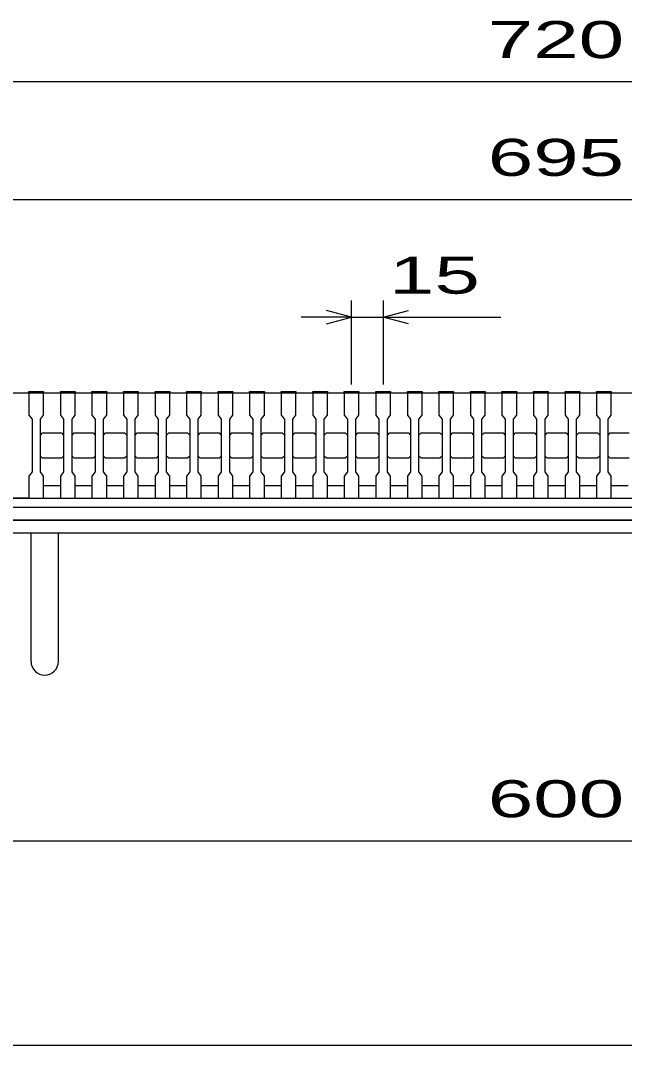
# Model space of a CAD drawing. Units: millimetres, scale not verified. Extents: x -1456 to 1385, y -1026 to 843.
# Drawn here: x -942 to -654.7, y -917.2 to -429.9 of the extents above; entities that cross this region are included whole.
import ezdxf
from ezdxf.enums import TextEntityAlignment as Align

# ---------------------------------------------------------------- set-up
doc = ezdxf.new("R2010")
doc.units = ezdxf.units.MM
doc.header["$LTSCALE"] = 8
for name, color, linetype, lineweight in [('0_2', 150, 'Continuous', 25), ('16', 3, 'Continuous', 25), ('19', 6, 'Continuous', 25), ('22', 4, 'Continuous', 25)]:
    doc.layers.add(name, color=color, linetype=linetype, lineweight=lineweight)
doc.styles.add('ベクトル', font='')
doc.styles.get('ベクトル').set_extended_font_data('ベクトル')

msp = doc.modelspace()

# ---------------------------------------------------------------- linework, layer by layer
at = {"layer": '0_2'}
msp.add_line((1384.8, -917.2), (-1383.2, -917.2), dxfattribs=at)
at = {"layer": '16'}
for p, q in [((-1028, -607), (-333, -607)), ((-991, -607), (-938, -607)), ((-938, -607), (-938, -606.3)), ((-938, -606.3), (-931, -606.3)), ((-938, -607), (-938, -617.5)), ((-931, -607), (-938, -607)), ((-931, -606.3), (-931, -607)), ((-931, -617.5), (-931, -607)), ((-923, -607), (-923, -606.3)), ((-923, -606.3), (-916, -606.3)), ((-923, -607), (-923, -617.5)), ((-916, -607), (-923, -607)), ((-916, -606.3), (-916, -607)), ((-916, -617.5), (-916, -607)), ((-908, -607), (-908, -606.3)), ((-908, -606.3), (-901, -606.3)), ((-908, -607), (-908, -617.5)), ((-901, -607), (-908, -607)), ((-901, -606.3), (-901, -607)), ((-901, -617.5), (-901, -607)), ((-893, -607), (-893, -606.3)), ((-893, -606.3), (-886, -606.3)), ((-893, -607), (-893, -617.5)), ((-886, -607), (-893, -607)), ((-886, -606.3), (-886, -607)), ((-886, -617.5), (-886, -607)), ((-878, -607), (-878, -606.3)), ((-878, -606.3), (-871, -606.3)), ((-878, -607), (-878, -617.5)), ((-871, -607), (-878, -607)), ((-871, -606.3), (-871, -607)), ((-871, -617.5), (-871, -607)), ((-863, -607), (-863, -606.3)), ((-863, -606.3), (-856, -606.3)), ((-863, -607), (-863, -617.5)), ((-856, -607), (-863, -607)), ((-856, -606.3), (-856, -607)), ((-856, -617.5), (-856, -607)), ((-848, -607), (-848, -606.3)), ((-848, -606.3), (-841, -606.3)), ((-848, -607), (-848, -617.5)), ((-841, -607), (-848, -607)), ((-841, -606.3), (-841, -607)), ((-841, -617.5), (-841, -607)), ((-833, -607), (-833, -606.3)), ((-833, -606.3), (-826, -606.3)), ((-833, -607), (-833, -617.5)), ((-826, -607), (-833, -607)), ((-826, -606.3), (-826, -607)), ((-826, -617.5), (-826, -607)), ((-818, -607), (-818, -606.3)), ((-818, -606.3), (-811, -606.3)), ((-818, -607), (-818, -617.5)), ((-811, -607), (-818, -607)), ((-811, -606.3), (-811, -607)), ((-811, -617.5), (-811, -607)), ((-803, -607), (-803, -606.3)), ((-803, -606.3), (-796, -606.3)), ((-803, -607), (-803, -617.5)), ((-796, -607), (-803, -607)), ((-796, -606.3), (-796, -607)), ((-796, -617.5), (-796, -607)), ((-788, -607), (-788, -606.3)), ((-788, -606.3), (-781, -606.3)), ((-788, -607), (-788, -617.5)), ((-781, -607), (-788, -607)), ((-781, -606.3), (-781, -607)), ((-781, -617.5), (-781, -607)), ((-773, -607), (-773, -606.3)), ((-773, -606.3), (-766, -606.3)), ((-773, -607), (-773, -617.5)), ((-766, -607), (-773, -607)), ((-766, -606.3), (-766, -607)), ((-766, -617.5), (-766, -607)), ((-758, -607), (-758, -606.3)), ((-758, -606.3), (-751, -606.3)), ((-758, -607), (-758, -617.5)), ((-751, -607), (-758, -607)), ((-751, -606.3), (-751, -607)), ((-751, -617.5), (-751, -607)), ((-743, -607), (-743, -606.3)), ((-743, -606.3), (-736, -606.3)), ((-743, -607), (-743, -617.5)), ((-736, -607), (-743, -607)), ((-736, -606.3), (-736, -607)), ((-736, -617.5), (-736, -607)), ((-728, -607), (-728, -606.3)), ((-728, -606.3), (-721, -606.3)), ((-728, -607), (-728, -617.5)), ((-721, -607), (-728, -607)), ((-721, -606.3), (-721, -607)), ((-721, -617.5), (-721, -607)), ((-713, -607), (-713, -606.3)), ((-713, -606.3), (-706, -606.3)), ((-713, -607), (-713, -617.5)), ((-706, -607), (-713, -607)), ((-706, -606.3), (-706, -607)), ((-706, -617.5), (-706, -607)), ((-698, -607), (-698, -606.3)), ((-698, -606.3), (-691, -606.3)), ((-698, -607), (-698, -617.5)), ((-691, -607), (-698, -607)), ((-691, -606.3), (-691, -607)), ((-691, -617.5), (-691, -607)), ((-683, -607), (-683, -606.3)), ((-683, -606.3), (-676, -606.3)), ((-683, -607), (-683, -617.5)), ((-676, -607), (-683, -607)), ((-676, -606.3), (-676, -607)), ((-676, -617.5), (-676, -607)), ((-668, -607), (-668, -606.3)), ((-668, -606.3), (-661, -606.3)), ((-668, -607), (-668, -617.5)), ((-661, -607), (-668, -607)), ((-661, -606.3), (-661, -607)), ((-661, -617.5), (-661, -607)), ((-938, -617.5), (-936.5, -619.5)), ((-932.5, -619.5), (-931, -617.5)), ((-923, -617.5), (-921.5, -619.5)), ((-917.5, -619.5), (-916, -617.5)), ((-908, -617.5), (-906.5, -619.5)), ((-902.5, -619.5), (-901, -617.5)), ((-893, -617.5), (-891.5, -619.5)), ((-887.5, -619.5), (-886, -617.5)), ((-878, -617.5), (-876.5, -619.5)), ((-872.5, -619.5), (-871, -617.5)), ((-863, -617.5), (-861.5, -619.5)), ((-857.5, -619.5), (-856, -617.5)), ((-848, -617.5), (-846.5, -619.5)), ((-842.5, -619.5), (-841, -617.5)), ((-833, -617.5), (-831.5, -619.5)), ((-827.5, -619.5), (-826, -617.5)), ((-818, -617.5), (-816.5, -619.5)), ((-812.5, -619.5), (-811, -617.5)), ((-803, -617.5), (-801.5, -619.5)), ((-797.5, -619.5), (-796, -617.5)), ((-788, -617.5), (-786.5, -619.5)), ((-782.5, -619.5), (-781, -617.5)), ((-773, -617.5), (-771.5, -619.5)), ((-767.5, -619.5), (-766, -617.5)), ((-758, -617.5), (-756.5, -619.5)), ((-752.5, -619.5), (-751, -617.5)), ((-743, -617.5), (-741.5, -619.5)), ((-737.5, -619.5), (-736, -617.5)), ((-728, -617.5), (-726.5, -619.5)), ((-722.5, -619.5), (-721, -617.5)), ((-713, -617.5), (-711.5, -619.5)), ((-707.5, -619.5), (-706, -617.5)), ((-698, -617.5), (-696.5, -619.5)), ((-692.5, -619.5), (-691, -617.5)), ((-683, -617.5), (-681.5, -619.5)), ((-677.5, -619.5), (-676, -617.5)), ((-668, -617.5), (-666.5, -619.5)), ((-662.5, -619.5), (-661, -617.5)), ((-936.5, -619.5), (-936.5, -644.5)), ((-932.5, -644.5), (-932.5, -619.5)), ((-921.5, -619.5), (-921.5, -644.5)), ((-917.5, -644.5), (-917.5, -619.5)), ((-906.5, -619.5), (-906.5, -644.5)), ((-902.5, -644.5), (-902.5, -619.5)), ((-891.5, -619.5), (-891.5, -644.5)), ((-887.5, -644.5), (-887.5, -619.5)), ((-876.5, -619.5), (-876.5, -644.5)), ((-872.5, -644.5), (-872.5, -619.5)), ((-861.5, -619.5), (-861.5, -644.5)), ((-857.5, -644.5), (-857.5, -619.5)), ((-846.5, -619.5), (-846.5, -644.5)), ((-842.5, -644.5), (-842.5, -619.5)), ((-831.5, -619.5), (-831.5, -644.5)), ((-827.5, -644.5), (-827.5, -619.5)), ((-816.5, -619.5), (-816.5, -644.5)), ((-812.5, -644.5), (-812.5, -619.5)), ((-801.5, -619.5), (-801.5, -644.5)), ((-797.5, -644.5), (-797.5, -619.5)), ((-786.5, -619.5), (-786.5, -644.5)), ((-782.5, -644.5), (-782.5, -619.5)), ((-771.5, -619.5), (-771.5, -644.5)), ((-767.5, -644.5), (-767.5, -619.5)), ((-756.5, -619.5), (-756.5, -644.5)), ((-752.5, -644.5), (-752.5, -619.5)), ((-741.5, -619.5), (-741.5, -644.5)), ((-737.5, -644.5), (-737.5, -619.5)), ((-726.5, -619.5), (-726.5, -644.5)), ((-722.5, -644.5), (-722.5, -619.5)), ((-711.5, -619.5), (-711.5, -644.5)), ((-707.5, -644.5), (-707.5, -619.5)), ((-696.5, -619.5), (-696.5, -644.5)), ((-692.5, -644.5), (-692.5, -619.5)), ((-681.5, -619.5), (-681.5, -644.5)), ((-677.5, -644.5), (-677.5, -619.5)), ((-666.5, -619.5), (-666.5, -644.5)), ((-662.5, -644.5), (-662.5, -619.5)), ((-932.5, -627), (-931.5, -626)), ((-931.5, -626), (-922.5, -626)), ((-922.5, -626), (-921.5, -627)), ((-917.5, -627), (-916.5, -626)), ((-916.5, -626), (-907.5, -626)), ((-907.5, -626), (-906.5, -627)), ((-902.5, -627), (-901.5, -626)), ((-901.5, -626), (-892.5, -626)), ((-892.5, -626), (-891.5, -627)), ((-887.5, -627), (-886.5, -626)), ((-886.5, -626), (-877.5, -626)), ((-877.5, -626), (-876.5, -627)), ((-872.5, -627), (-871.5, -626)), ((-871.5, -626), (-862.5, -626)), ((-862.5, -626), (-861.5, -627)), ((-857.5, -627), (-856.5, -626)), ((-856.5, -626), (-847.5, -626)), ((-847.5, -626), (-846.5, -627)), ((-842.5, -627), (-841.5, -626)), ((-841.5, -626), (-832.5, -626)), ((-832.5, -626), (-831.5, -627)), ((-827.5, -627), (-826.5, -626)), ((-826.5, -626), (-817.5, -626)), ((-817.5, -626), (-816.5, -627)), ((-812.5, -627), (-811.5, -626)), ((-811.5, -626), (-802.5, -626)), ((-802.5, -626), (-801.5, -627)), ((-797.5, -627), (-796.5, -626)), ((-796.5, -626), (-787.5, -626)), ((-787.5, -626), (-786.5, -627)), ((-782.5, -627), (-781.5, -626)), ((-781.5, -626), (-772.5, -626)), ((-772.5, -626), (-771.5, -627)), ((-767.5, -627), (-766.5, -626)), ((-766.5, -626), (-757.5, -626)), ((-757.5, -626), (-756.5, -627)), ((-752.5, -627), (-751.5, -626)), ((-751.5, -626), (-742.5, -626)), ((-742.5, -626), (-741.5, -627)), ((-737.5, -627), (-736.5, -626)), ((-736.5, -626), (-727.5, -626)), ((-727.5, -626), (-726.5, -627)), ((-722.5, -627), (-721.5, -626)), ((-721.5, -626), (-712.5, -626)), ((-712.5, -626), (-711.5, -627)), ((-707.5, -627), (-706.5, -626)), ((-706.5, -626), (-697.5, -626)), ((-697.5, -626), (-696.5, -627)), ((-692.5, -627), (-691.5, -626)), ((-691.5, -626), (-682.5, -626)), ((-682.5, -626), (-681.5, -627)), ((-677.5, -627), (-676.5, -626)), ((-676.5, -626), (-667.5, -626)), ((-667.5, -626), (-666.5, -627)), ((-662.5, -627), (-661.5, -626)), ((-661.5, -626), (-652.5, -626)), ((-931.5, -638), (-932.5, -637)), ((-922.5, -638), (-931.5, -638)), ((-921.5, -637), (-922.5, -638)), ((-916.5, -638), (-917.5, -637)), ((-907.5, -638), (-916.5, -638)), ((-906.5, -637), (-907.5, -638)), ((-901.5, -638), (-902.5, -637)), ((-892.5, -638), (-901.5, -638)), ((-891.5, -637), (-892.5, -638)), ((-886.5, -638), (-887.5, -637)), ((-877.5, -638), (-886.5, -638)), ((-876.5, -637), (-877.5, -638)), ((-871.5, -638), (-872.5, -637)), ((-862.5, -638), (-871.5, -638)), ((-861.5, -637), (-862.5, -638)), ((-856.5, -638), (-857.5, -637)), ((-847.5, -638), (-856.5, -638)), ((-846.5, -637), (-847.5, -638)), ((-841.5, -638), (-842.5, -637)), ((-832.5, -638), (-841.5, -638)), ((-831.5, -637), (-832.5, -638)), ((-826.5, -638), (-827.5, -637)), ((-817.5, -638), (-826.5, -638)), ((-816.5, -637), (-817.5, -638)), ((-811.5, -638), (-812.5, -637)), ((-802.5, -638), (-811.5, -638)), ((-801.5, -637), (-802.5, -638)), ((-796.5, -638), (-797.5, -637)), ((-787.5, -638), (-796.5, -638)), ((-786.5, -637), (-787.5, -638)), ((-781.5, -638), (-782.5, -637)), ((-772.5, -638), (-781.5, -638)), ((-771.5, -637), (-772.5, -638)), ((-766.5, -638), (-767.5, -637)), ((-757.5, -638), (-766.5, -638)), ((-756.5, -637), (-757.5, -638)), ((-751.5, -638), (-752.5, -637)), ((-742.5, -638), (-751.5, -638)), ((-741.5, -637), (-742.5, -638)), ((-736.5, -638), (-737.5, -637)), ((-727.5, -638), (-736.5, -638)), ((-726.5, -637), (-727.5, -638)), ((-721.5, -638), (-722.5, -637)), ((-712.5, -638), (-721.5, -638)), ((-711.5, -637), (-712.5, -638)), ((-706.5, -638), (-707.5, -637)), ((-697.5, -638), (-706.5, -638)), ((-696.5, -637), (-697.5, -638)), ((-691.5, -638), (-692.5, -637)), ((-682.5, -638), (-691.5, -638)), ((-681.5, -637), (-682.5, -638)), ((-676.5, -638), (-677.5, -637)), ((-667.5, -638), (-676.5, -638)), ((-666.5, -637), (-667.5, -638)), ((-661.5, -638), (-662.5, -637)), ((-652.5, -638), (-661.5, -638)), ((-936.5, -644.5), (-938, -646.5)), ((-938, -646.5), (-938, -657)), ((-931, -646.5), (-932.5, -644.5)), ((-931, -657), (-931, -646.5)), ((-921.5, -644.5), (-923, -646.5)), ((-923, -646.5), (-923, -657)), ((-916, -646.5), (-917.5, -644.5)), ((-916, -657), (-916, -646.5)), ((-906.5, -644.5), (-908, -646.5)), ((-908, -646.5), (-908, -657)), ((-901, -646.5), (-902.5, -644.5)), ((-901, -657), (-901, -646.5)), ((-891.5, -644.5), (-893, -646.5)), ((-893, -646.5), (-893, -657)), ((-886, -646.5), (-887.5, -644.5)), ((-886, -657), (-886, -646.5)), ((-876.5, -644.5), (-878, -646.5)), ((-878, -646.5), (-878, -657)), ((-871, -646.5), (-872.5, -644.5)), ((-871, -657), (-871, -646.5)), ((-861.5, -644.5), (-863, -646.5)), ((-863, -646.5), (-863, -657)), ((-856, -646.5), (-857.5, -644.5)), ((-856, -657), (-856, -646.5)), ((-846.5, -644.5), (-848, -646.5)), ((-848, -646.5), (-848, -657)), ((-841, -646.5), (-842.5, -644.5)), ((-841, -657), (-841, -646.5)), ((-831.5, -644.5), (-833, -646.5)), ((-833, -646.5), (-833, -657)), ((-826, -646.5), (-827.5, -644.5)), ((-826, -657), (-826, -646.5)), ((-816.5, -644.5), (-818, -646.5)), ((-818, -646.5), (-818, -657)), ((-811, -646.5), (-812.5, -644.5)), ((-811, -657), (-811, -646.5)), ((-801.5, -644.5), (-803, -646.5)), ((-803, -646.5), (-803, -657)), ((-796, -646.5), (-797.5, -644.5)), ((-796, -657), (-796, -646.5)), ((-786.5, -644.5), (-788, -646.5)), ((-788, -646.5), (-788, -657)), ((-781, -646.5), (-782.5, -644.5)), ((-781, -657), (-781, -646.5)), ((-771.5, -644.5), (-773, -646.5)), ((-773, -646.5), (-773, -657)), ((-766, -646.5), (-767.5, -644.5)), ((-766, -657), (-766, -646.5)), ((-756.5, -644.5), (-758, -646.5)), ((-758, -646.5), (-758, -657)), ((-751, -646.5), (-752.5, -644.5)), ((-751, -657), (-751, -646.5)), ((-741.5, -644.5), (-743, -646.5)), ((-743, -646.5), (-743, -657)), ((-736, -646.5), (-737.5, -644.5)), ((-736, -657), (-736, -646.5)), ((-726.5, -644.5), (-728, -646.5)), ((-728, -646.5), (-728, -657)), ((-721, -646.5), (-722.5, -644.5)), ((-721, -657), (-721, -646.5)), ((-711.5, -644.5), (-713, -646.5)), ((-713, -646.5), (-713, -657)), ((-706, -646.5), (-707.5, -644.5)), ((-706, -657), (-706, -646.5)), ((-696.5, -644.5), (-698, -646.5)), ((-698, -646.5), (-698, -657)), ((-691, -646.5), (-692.5, -644.5)), ((-691, -657), (-691, -646.5)), ((-681.5, -644.5), (-683, -646.5)), ((-683, -646.5), (-683, -657)), ((-676, -646.5), (-677.5, -644.5)), ((-676, -657), (-676, -646.5)), ((-666.5, -644.5), (-668, -646.5)), ((-668, -646.5), (-668, -657)), ((-661, -646.5), (-662.5, -644.5)), ((-661, -657), (-661, -646.5)), ((-931, -651), (-923, -651)), ((-916, -651), (-908, -651)), ((-901, -651), (-893, -651)), ((-886, -651), (-878, -651)), ((-871, -651), (-863, -651)), ((-856, -651), (-848, -651)), ((-841, -651), (-833, -651)), ((-826, -651), (-818, -651)), ((-811, -651), (-803, -651)), ((-796, -651), (-788, -651)), ((-781, -651), (-773, -651)), ((-766, -651), (-758, -651)), ((-751, -651), (-743, -651)), ((-736, -651), (-728, -651)), ((-721, -651), (-713, -651)), ((-706, -651), (-698, -651)), ((-691, -651), (-683, -651)), ((-676, -651), (-668, -651)), ((-661, -651), (-653, -651)), ((-1028, -657), (-333, -657)), ((-938, -657), (-991, -657)), ((-938, -657), (-931, -657)), ((-923, -657), (-916, -657)), ((-908, -657), (-901, -657)), ((-893, -657), (-886, -657)), ((-878, -657), (-871, -657)), ((-863, -657), (-856, -657)), ((-848, -657), (-841, -657)), ((-833, -657), (-826, -657)), ((-818, -657), (-811, -657)), ((-803, -657), (-796, -657)), ((-788, -657), (-781, -657)), ((-773, -657), (-766, -657)), ((-758, -657), (-751, -657)), ((-743, -657), (-736, -657)), ((-728, -657), (-721, -657)), ((-713, -657), (-706, -657)), ((-698, -657), (-691, -657)), ((-683, -657), (-676, -657)), ((-668, -657), (-661, -657)), ((-333, -661.5), (-1028, -661.5)), ((-1028, -667.5), (-333, -667.5))]:
    msp.add_line(p, q, dxfattribs=at)
at = {"layer": '19'}
for p, q in [((-326.5, -667.5), (-1034.5, -667.5)), ((-1040.5, -673.5), (-320.5, -673.5)), ((-937, -734.61), (-937, -673.5)), ((-924, -734.61), (-924, -673.5))]:
    msp.add_line(p, q, dxfattribs=at)
msp.add_arc((-930.5, -734.61), 6.5, 180, 0, dxfattribs=at)
at = {"layer": '22'}
for p, q in [((-1040.5, -459), (-320.5, -459)), ((-1028, -515), (-333, -515)), ((-784.5, -603), (-784.5, -563)), ((-769.5, -563), (-769.5, -603)), ((-784.5, -571), (-796.5, -567.8)), ((-769.5, -571), (-757.5, -567.8)), ((-784.5, -571), (-808.5, -571)), ((-796.5, -574.2), (-784.5, -571)), ((-784.5, -571), (-769.5, -571)), ((-757.5, -574.2), (-769.5, -571)), ((-769.5, -571), (-713.5, -571)), ((-980.5, -819.9), (-380.5, -819.9))]:
    msp.add_line(p, q, dxfattribs=at)

# ---------------------------------------------------------------- texts
at = {"layer": '22', "color": 2, "style": 'ベクトル', "width": 1.65}
for s, p in [(' 720 ', (-730.5, -439)), (' 695 ', (-730.5, -495)), (' 15 ', (-777.5, -551)), (' 600 ', (-730.5, -799.9))]:
    msp.add_text(s, height=17.6, dxfattribs=at).set_placement(p, align=Align.MIDDLE_LEFT)

doc.saveas('drawing.dxf')
